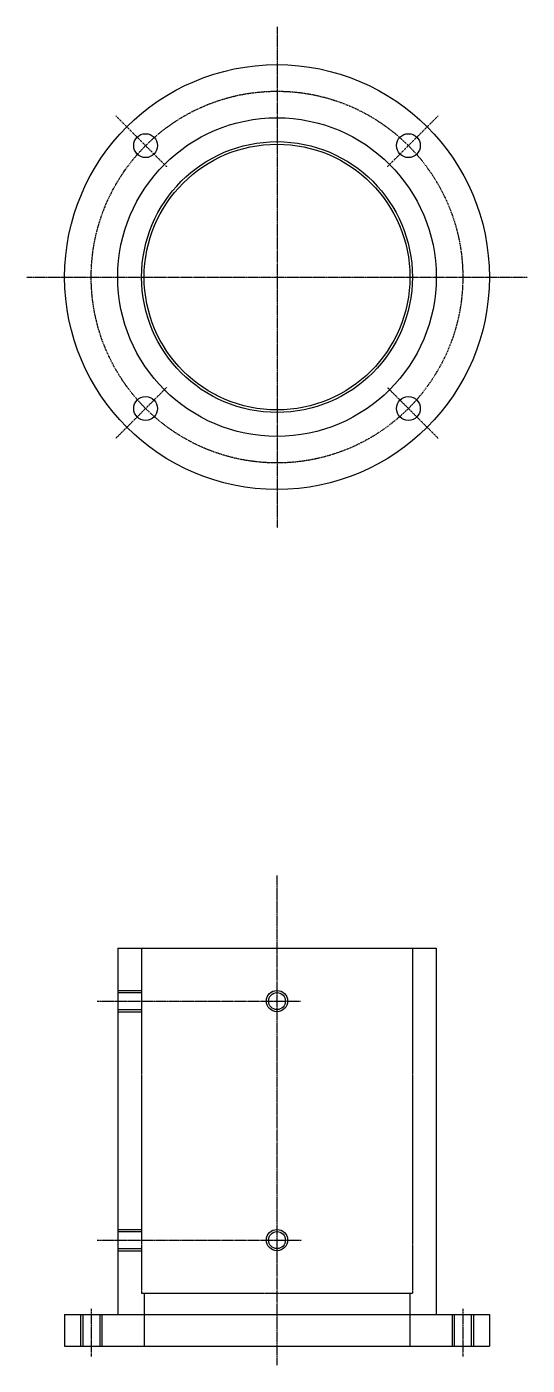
# Model space of a CAD drawing. Extents: x 42 to 652, y 40 to 704.
# Drawn here: x 463 to 652, y 200 to 704 of the extents above; entities outside this region: 2.
import ezdxf

# ---------------------------------------------------------------- set-up
doc = ezdxf.new("R2010")
doc.units = 0
doc.header["$LTSCALE"] = 0.25
doc.linetypes.add('CENTER', pattern=[2, 1.25, -0.25, 0.25, -0.25])
doc.linetypes.add('DASHED', pattern=[0.75, 0.5, -0.25])
doc.layers.get('0').update_dxf_attribs({"linetype": 'CONTINUOUS'})
doc.layers.add('CENTER', color=1, linetype='CENTER')

msp = doc.modelspace()

# ---------------------------------------------------------------- linework, layer by layer
for p, q in [((497.65, 356.71), (617.65, 356.71)), ((527.65, 356.71), (527.65, 356.71)), ((557.65, 356.71), (557.65, 356.71)), ((477.65, 218.71), (637.65, 218.71)), ((477.65, 206.71), (637.65, 206.71))]:
    msp.add_line(p, q)
at = {"color": 7, "linetype": 'CONTINUOUS'}
for p, q in [((497.65, 356.71), (497.65, 218.71)), ((617.65, 356.71), (617.65, 218.71)), ((477.65, 218.71), (477.65, 206.71)), ((637.65, 218.71), (637.65, 206.71))]:
    msp.add_line(p, q, dxfattribs=at)
at = {"color": 3, "linetype": 'DASHED'}
for p, q in [((506.65, 356.71), (506.65, 226.71)), ((608.65, 356.71), (608.65, 226.71)), ((497.65, 340.71), (506.65, 340.71)), ((497.65, 339.91), (506.65, 339.91)), ((497.65, 333.51), (506.65, 333.51)), ((497.65, 332.71), (506.65, 332.71)), ((497.65, 250.71), (506.65, 250.71)), ((497.65, 249.91), (506.65, 249.91)), ((497.65, 243.51), (506.65, 243.51)), ((497.65, 242.71), (506.65, 242.71)), ((506.65, 226.71), (608.65, 226.71)), ((507.6, 226.71), (507.6, 206.71)), ((607.7, 226.71), (607.7, 206.71)), ((483.65, 218.71), (483.65, 206.71)), ((484.45, 218.71), (484.45, 206.71)), ((490.85, 218.71), (490.85, 206.71)), ((491.65, 218.71), (491.65, 206.71)), ((623.65, 218.71), (623.65, 206.71)), ((624.45, 218.71), (624.45, 206.71)), ((630.85, 218.71), (630.85, 206.71)), ((631.65, 218.71), (631.65, 206.71))]:
    msp.add_line(p, q, dxfattribs=at)
for centre, radius in [((557.65, 609.4), 80), ((557.65, 609.4), 60), ((508.15, 658.9), 4.5), ((557.65, 609.4), 51), ((607.14, 658.9), 4.5), ((557.65, 609.4), 50.05), ((508.15, 559.9), 4.5), ((607.14, 559.9), 4.5), ((557.65, 336.71), 3.2), ((557.65, 246.71), 3.2)]:
    msp.add_circle(centre, radius)
at = {"color": 3}
for centre in [(557.65, 336.71), (557.65, 246.71)]:
    msp.add_circle(centre, 4, dxfattribs=at)
at = {"layer": 'CENTER', "color": 1, "linetype": 'CENTER'}
for p, q in [((557.65, 703.67), (557.65, 515.13)), ((496.98, 670.07), (516.06, 650.98)), ((618.32, 670.07), (599.23, 650.98)), ((463.37, 609.4), (651.92, 609.4)), ((516.06, 567.82), (496.98, 548.73)), ((599.23, 567.82), (618.32, 548.73)), ((557.65, 199.58), (557.65, 383.98)), ((489.84, 336.71), (566.5, 336.71)), ((489.84, 246.71), (566.95, 246.71)), ((487.65, 220.88), (487.65, 202.92)), ((627.65, 220.88), (627.65, 202.92))]:
    msp.add_line(p, q, dxfattribs=at)
msp.add_circle((557.65, 609.4), 70, dxfattribs=at)

# ---------------------------------------------------------------- texts
for p in [(40, 100), (40, 40)]:
    msp.add_text('PSEF100', height=16).set_placement(p)

doc.saveas('drawing.dxf')
